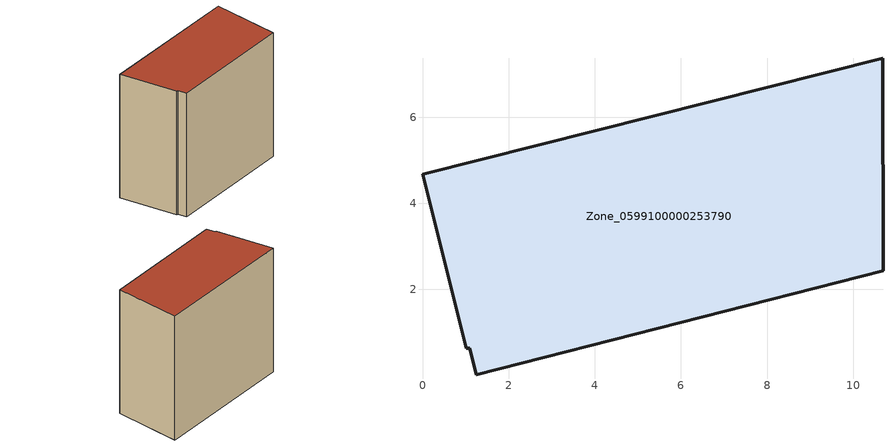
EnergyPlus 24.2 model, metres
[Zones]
Zone_0599100000253790
 floor ground (C_G): 1.25,0.02 1.1,0.64 1.01,0.63 0,4.67 10.68,7.37 10.69,2.43 z0
 wall outside (C_F): 10.69,2.43 10.68,7.37 0,4.67 1.01,0.63 1.1,0.64 1.25,0.02 10.69,2.43 z0:8.47
 roof outside (C_R): 1.1,0.64 1.25,0.02 10.69,2.43 10.68,7.37 0,4.67 1.01,0.63 z8.47
[BUILDING]
Pand.0599100000253790: North Axis=0; Terrain=City; Loads Convergence Tolerance Value=0.04; Temperature Convergence Tolerance Value=0.4; Solar Distribution=FullExterior; Maximum Number of Warmup Days=25; Minimum Number of Warmup Days=1
[Site:Location]
Rotterdam.The.Hague.AP_ZH_NLD Design_Conditions: Latitude=51.96; Longitude=4.45; Time Zone=1; Elevation=-4.5
[SITE:GROUNDTEMPERATURE:BUILDINGSURFACE]
18, 18, 18, 18, 18, 18, 18, 18, 18, 18, 18, 18
[MATERIAL] Thermal Absorptance=0.9; Solar Absorptance=0.7; Visible Absorptance=0.7
Name | Roughness | Thickness | Conductivity | Density | Specific Heat
G.TI.1992-2005 | MediumSmooth | 0.15 | 0.06 | 540 | 1210
F.TI.1992-2005 | Rough | 0.3 | 0.12 | 1920 | 840
R.TI.1992-2005 | MediumRough | 0.2 | 0.08 | 1500 | 1000
[CONSTRUCTION]
C_G: G.TI.1992-2005
C_F: F.TI.1992-2005
C_R: R.TI.1992-2005
[ZONE]
Zone_0599100000253790: Type=1; Multiplier=1; Ceiling Height=Autocalculate; Volume=Autocalculate; Floor Area=autocalculate; Part of Total Floor Area=Yes
[ZONEINFILTRATION:DESIGNFLOWRATE]
Infil_Zone_0599100000253790: Zone or ZoneList or Space or SpaceList=Zone_0599100000253790; Schedule=AlwaysOn; Design Flow Rate Calculation Method=Flow/Area; Flow Rate per Floor Area=0.0015; Constant Term Coefficient=1; Temperature Term Coefficient=0; Velocity Term Coefficient=0; Velocity Squared Term Coefficient=0
[HVACTEMPLATE:ZONE:IDEALLOADSAIRSYSTEM]
Zone_0599100000253790: Maximum Heating Supply Air Temperature=50; Minimum Cooling Supply Air Temperature=13; Maximum Heating Supply Air Humidity Ratio=0.0156; Minimum Cooling Supply Air Humidity Ratio=0.0077; Heating Limit=NoLimit; Cooling Limit=NoLimit; Dehumidification Control Type=ConstantSensibleHeatRatio; Cooling Sensible Heat Ratio=0.7; Dehumidification Setpoint=60; Humidification Control Type=None; Humidification Setpoint=30; Outdoor Air Method=None; Outdoor Air Flow Rate per Person=0.00944; Outdoor Air Flow Rate per Zone Floor Area=0; Outdoor Air Flow Rate per Zone=0; Demand Controlled Ventilation Type=None; Outdoor Air Economizer Type=NoEconomizer; Heat Recovery Type=None; Sensible Heat Recovery Effectiveness=0.7; Latent Heat Recovery Effectiveness=0.65
[ZONECONTROL:THERMOSTAT]
ThermostatControl_Zone_0599100000253790: Zone or ZoneList=Zone_0599100000253790; Control Type Schedule=DualSetpointControlType; Control 1=Thermostat_Zone_0599100000253790; Temperature Difference Between Cutout And Setpoint=0
[THERMOSTATSETPOINT:DUALSETPOINT]
Thermostat_Zone_0599100000253790: Heating Setpoint Temperature Schedule=HeatingSetpoint_Zone_0599100000253790; Cooling Setpoint Temperature Schedule=CoolingSetpoint_Zone_0599100000253790
[SCHEDULE:COMPACT]
HeatingSetpoint_Zone_0599100000253790: Through: 12/31, For: AllDays, Until: 24:00, 21
CoolingSetpoint_Zone_0599100000253790: Through: 12/31, For: AllDays, Until: 24:00, 24
DualSetpointControlType: Through: 12/31, For: AllDays, Until: 24:00, 4
AlwaysOn: Through: 12/31, For: AllDays, Until: 24:00, 1
